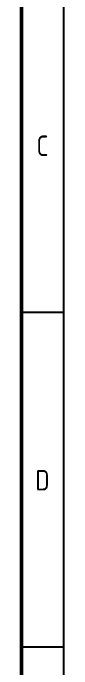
# Model space of a CAD drawing. Header units: millimetres. Extents: x 10 to 410, y 10 to 275.
# Drawn here: x 10 to 15, y 107.4 to 185.8 of the extents above; entities that cross this region are included whole.
import ezdxf
from ezdxf.enums import TextEntityAlignment as Align

# ---------------------------------------------------------------- set-up
doc = ezdxf.new("R2010")
doc.units = ezdxf.units.MM
doc.linetypes.add('Caddy_Solid', pattern=[0])
doc.styles.add('Caddy_Vectorfont1p', font='isocp___.ttf', dxfattribs={"width": 0.9})

# ---------------------------------------------------------------- blocks, each defined once
blk = doc.blocks.new('Blk1')
at = {"linetype": 'Caddy_Solid', "lineweight": 50}
blk.add_line((10, 10), (10, 275), dxfattribs=at)
at = {"linetype": 'Caddy_Solid', "lineweight": 25}
for p, q in [((15, 270), (15, 30)), ((15, 150), (10, 150)), ((10, 110), (15, 110))]:
    blk.add_line(p, q, dxfattribs=at)
at = {"lineweight": 25, "style": 'Caddy_Vectorfont1p', "width": 0.9}
for s, p in [('C', (12.5, 168.7)), ('D', (12.5, 128.7))]:
    blk.add_text(s, height=2.45, dxfattribs=at).set_placement(p, align=Align.CENTER)

msp = doc.modelspace()

# ---------------------------------------------------------------- block references
msp.add_blockref('Blk1', (0, 0, 1))

doc.saveas('drawing.dxf')
